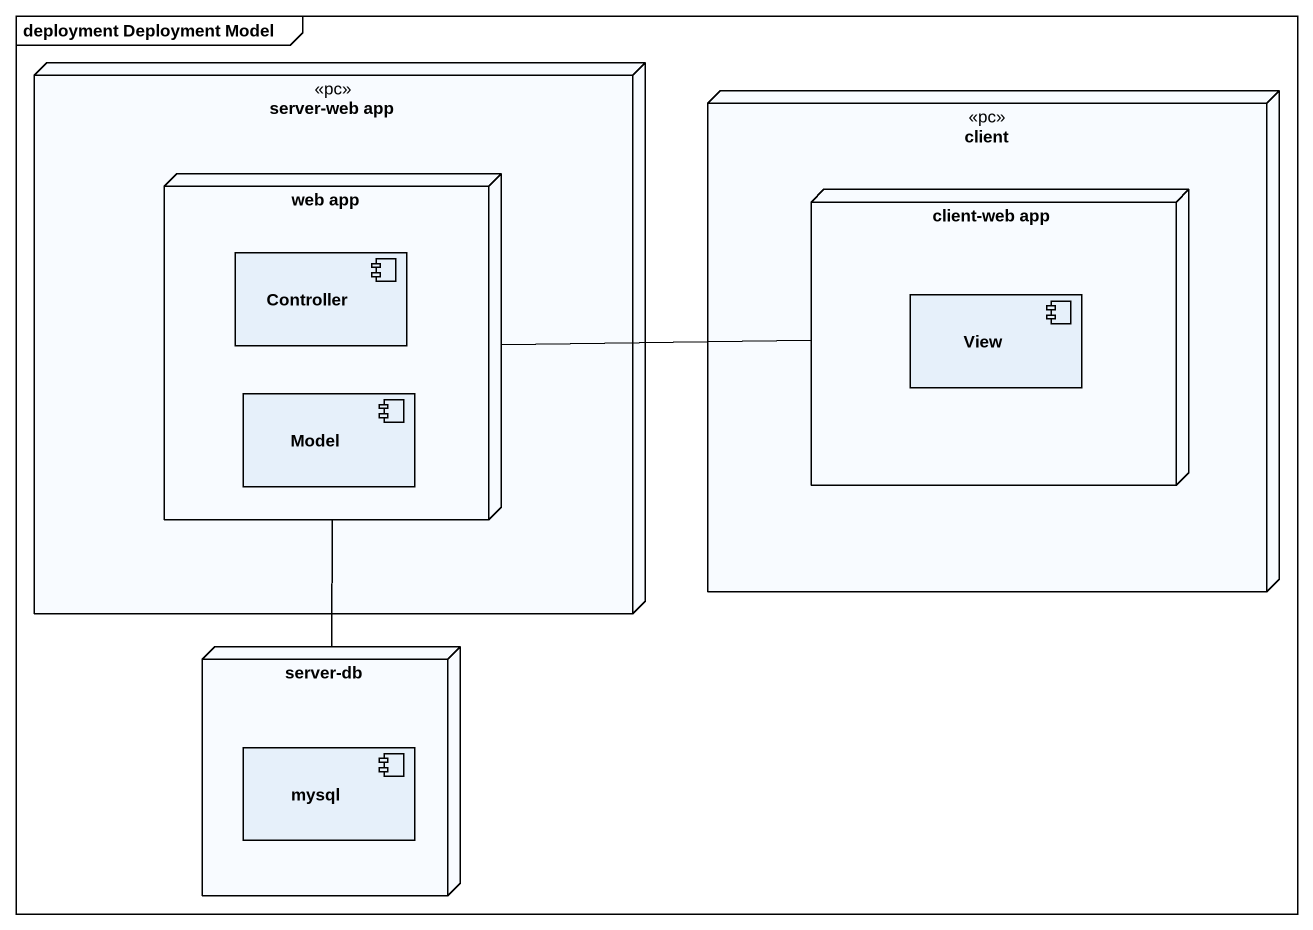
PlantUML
@startuml
mainframe deployment Deployment Model
node "server-web app" as server_web_app <<pc>> {
  node "web app" as web_app {
    component Controller
    component Model
  }
}
node client <<pc>> {
  node "client-web app" as client_web_app {
    component View
  }
}
node "server-db" as server_db {
  component mysql
}
web_app -right- client_web_app
web_app -- server_db
@enduml
